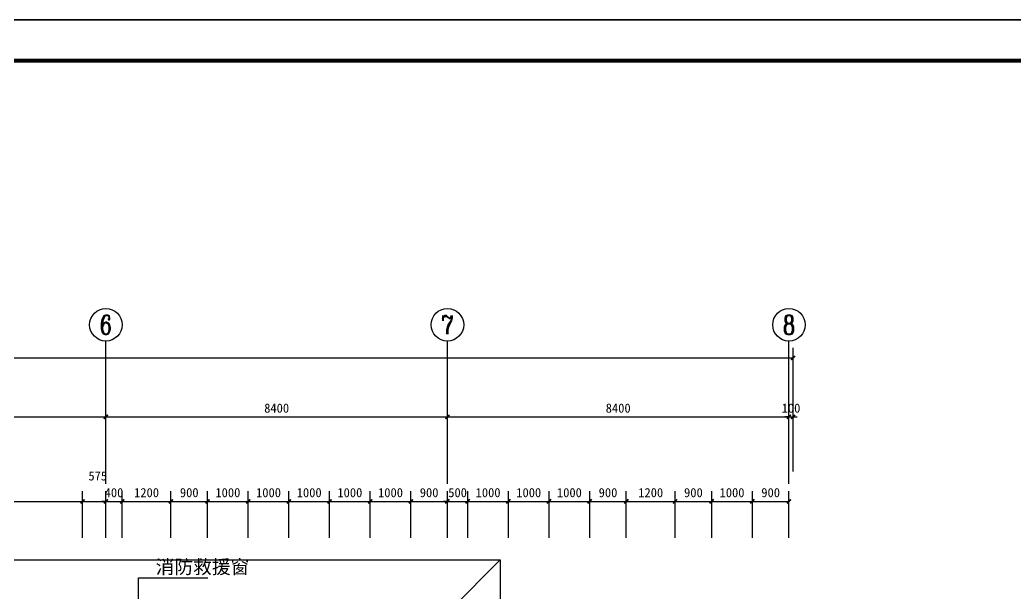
# Model space of a CAD drawing. Extents: x 9734459 to 9908434, y 5249905 to 5598782.
# Drawn here: x 9801883 to 9826359, y 5319909 to 5334005 of the extents above; entities that cross this region are included whole.
import ezdxf
from ezdxf.enums import TextEntityAlignment as Align

# ---------------------------------------------------------------- set-up
doc = ezdxf.new("R2010")
doc.units = 0
doc.header["$LTSCALE"] = 1000
doc.header["$MEASUREMENT"] = 0
doc.linetypes.add('接地线', pattern=[1.35002, 0.5, -1e-05, 1e-05, 0.5, -0.125, 0.1, -0.125])
for name, color, linetype in [('1-建筑底图', 8, 'Continuous'), ('AXIS_TEXT', 7, 'Continuous'), ('BTTK', 7, 'Continuous'), ('PUB_TITLE', 7, 'Continuous'), ('电-线路-接地网', 6, '接地线')]:
    doc.layers.add(name, color=color, linetype=linetype)
doc.layers.add('yichutu', color=7, linetype='Continuous', true_color=0xffffff, plot=False)
doc.styles.add('_TCH_AXIS', font='COMPLEX', dxfattribs={"bigfont": 'GBCBIG'})
doc.styles.add('_TCH_DIM', font='')
doc.styles.add('COMPLEX', font='COMPLEX')
doc.styles.add('HZ(TK)', font='tssdeng.shx', dxfattribs={"width": 0.9, "bigfont": 'tssdchn.shx'})
doc.styles.add('黑体_T3', font='')
doc.styles.get('_TCH_DIM').set_extended_font_data('Microsoft YaHei')
doc.styles.get('黑体_T3').set_extended_font_data('SimHei')
doc.dimstyles.new('_TCH_ARCH&&100', dxfattribs={"dimtxt": 225.316456, "dimasz": 100, "dimexe": 250, "dimexo": 300, "dimgap": 100, "dimtad": 1, "dimdec": 0, "dimzin": 0, "dimdsep": 46, "dimtxsty": '黑体_T3', "dimblk": 'ARCHTICK', "dimcen": 0.09, "dimclrt": 7, "dimazin": 2, "dimtfac": 1, "dimtdec": 0, "dimtix": 1, "dimtmove": 2, "dimatfit": 3, "dimfxl": 100, "dimtolj": 1, "dimtzin": 0, "dimarcsym": 0})

# ---------------------------------------------------------------- blocks, each defined once
blk = doc.blocks.new('vhtemplate_2020年新竖式图框_A0')
at = {"layer": 'PUB_TITLE', "color": 7}
blk.add_lwpolyline([(0, 0), (1189, 0), (1189, 841), (0, 841)], close=True, dxfattribs=at)
at = {"layer": 'PUB_TITLE', "const_width": 1}
blk.add_lwpolyline([(25, 10), (1179, 10), (1179, 831), (25, 831)], close=True, dxfattribs=at)
at = {"layer": 'BTTK', "color": 4, "style": 'HZ(TK)', "width": 0.9}
for tag, p in [('合作单位', (1144, 743.5)), ('建设单位', (1144, 209.5)), ('工程名称', (1144, 176.5)), ('子项名称', (1154, 160)), ('图纸名称', (1144, 141))]:
    blk.add_attdef(tag, text='', height=3.5, dxfattribs=at).set_placement(p, align=Align.MIDDLE_CENTER)
for tag, p in [('注册证书号', (1156.5, 309.01)), ('注册印章号', (1156.5, 301.01)), ('设计号', (1154, 193)), ('图别', (1137.75, 34)), ('图号', (1170.25, 34)), ('版本号', (1137.75, 26)), ('日期', (1170.25, 26))]:
    blk.add_attdef(tag, text='', height=3.5, dxfattribs=at).set_placement(p, align=Align.MIDDLE)
blk = doc.blocks.new('yct-1189-841-118900-84100-100-0.0')
at = {"layer": 'yichutu', "color": 7, "true_color": 0xffffff}
blk.add_lwpolyline([(0, 0), (0, 84100), (118900, 84100), (118900, 0)], close=True, dxfattribs=at)
blk = doc.blocks.new('_ArchTick')
at = {"color": 0, "linetype": 'ByBlock', "const_width": 0.4}
blk.add_lwpolyline([(-0.5, -0.5), (0.5, 0.5)], dxfattribs=at)
blk = doc.blocks.new('*D58')
at = {"layer": '1-建筑底图', "color": 0, "lineweight": -2, "transparency": 16777216}
for p, q in [((9617171, 5325772), (9617171, 5326922)), ((9624371, 5325772), (9624371, 5326922)), ((9617171, 5326672), (9624371, 5326672))]:
    blk.add_line(p, q, dxfattribs=at)
at = {"layer": 'Defpoints', "color": 0}
for p in [(9624371, 5326672), (9617171, 5325472), (9624371, 5325472)]:
    blk.add_point(p, dxfattribs=at)
at = {"layer": '1-建筑底图', "color": 0, "lineweight": -2, "transparency": 16777216, "xscale": 100, "yscale": 100, "zscale": 100}
for p, rotation in [((9617171, 5326672), 179.999552333349), ((9624371, 5326672), 359.9995523333491)]:
    blk.add_blockref('_ArchTick', p, dxfattribs=dict(at, rotation=rotation))
at = {"layer": '1-建筑底图', "color": 7, "transparency": 16777216, "insert": (9620771, 5326886), "char_height": 225.3, "attachment_point": 5, "rotation": 359.9996, "style": '黑体_T3'}
blk.add_mtext('\\A1;7200', dxfattribs=at)
blk = doc.blocks.new('*D59')
at = {"layer": '1-建筑底图', "color": 0, "lineweight": -2, "transparency": 16777216}
for p, q in [((9624371, 5325772), (9624371, 5326922)), ((9624946, 5325772), (9624946, 5326922)), ((9624371, 5326672), (9624946, 5326672))]:
    blk.add_line(p, q, dxfattribs=at)
at = {"layer": 'Defpoints', "color": 0}
for p in [(9624946, 5326672), (9624371, 5325472), (9624946, 5325472)]:
    blk.add_point(p, dxfattribs=at)
at = {"layer": '1-建筑底图', "color": 0, "lineweight": -2, "transparency": 16777216, "xscale": 100, "yscale": 100, "zscale": 100}
for p, rotation in [((9624371, 5326672), 179.999552333336), ((9624946, 5326672), 359.999552333336)]:
    blk.add_blockref('_ArchTick', p, dxfattribs=dict(at, rotation=rotation))
at = {"layer": '1-建筑底图', "color": 7, "transparency": 16777216, "insert": (9624746, 5327297), "char_height": 225.3, "attachment_point": 5, "rotation": 359.9996, "style": '黑体_T3'}
blk.add_mtext('\\A1;575', dxfattribs=at)
blk = doc.blocks.new('*D60')
at = {"layer": '1-建筑底图', "color": 0, "lineweight": -2, "transparency": 16777216}
for p, q in [((9624946, 5325772), (9624946, 5326922)), ((9625346, 5325772), (9625346, 5326922)), ((9624946, 5326672), (9624846, 5326672)), ((9624946, 5326672), (9625346, 5326672)), ((9625346, 5326672), (9625446, 5326672))]:
    blk.add_line(p, q, dxfattribs=at)
at = {"layer": 'Defpoints', "color": 0}
for p in [(9625346, 5326672), (9624946, 5325472), (9625346, 5325472)]:
    blk.add_point(p, dxfattribs=at)
at = {"layer": '1-建筑底图', "color": 0, "lineweight": -2, "transparency": 16777216, "xscale": 100, "yscale": 100, "zscale": 100}
for p, rotation in [((9624946, 5326672), 359.9995523333657), ((9625346, 5326672), 179.9995523333656)]:
    blk.add_blockref('_ArchTick', p, dxfattribs=dict(at, rotation=rotation))
at = {"layer": '1-建筑底图', "color": 7, "transparency": 16777216, "insert": (9625146, 5326886), "char_height": 225.3, "attachment_point": 5, "rotation": 359.9996, "style": '黑体_T3'}
blk.add_mtext('\\A1;400', dxfattribs=at)
blk = doc.blocks.new('*D61')
at = {"layer": '1-建筑底图', "color": 0, "lineweight": -2, "transparency": 16777216}
for p, q in [((9625346, 5325772), (9625346, 5326922)), ((9626546, 5325772), (9626546, 5326922)), ((9625346, 5326672), (9626546, 5326672))]:
    blk.add_line(p, q, dxfattribs=at)
at = {"layer": 'Defpoints', "color": 0}
for p in [(9626546, 5326672), (9625346, 5325472), (9626546, 5325472)]:
    blk.add_point(p, dxfattribs=at)
at = {"layer": '1-建筑底图', "color": 0, "lineweight": -2, "transparency": 16777216, "xscale": 100, "yscale": 100, "zscale": 100}
for p, rotation in [((9625346, 5326672), 179.9995523333046), ((9626546, 5326672), 359.9995523333046)]:
    blk.add_blockref('_ArchTick', p, dxfattribs=dict(at, rotation=rotation))
at = {"layer": '1-建筑底图', "color": 7, "transparency": 16777216, "insert": (9625946, 5326886), "char_height": 225.3, "attachment_point": 5, "rotation": 359.9996, "style": '黑体_T3'}
blk.add_mtext('\\A1;1200', dxfattribs=at)
blk = doc.blocks.new('*D62')
at = {"layer": '1-建筑底图', "color": 0, "lineweight": -2, "transparency": 16777216}
for p, q in [((9626546, 5325772), (9626546, 5326922)), ((9627446, 5325772), (9627446, 5326922)), ((9626546, 5326672), (9627446, 5326672))]:
    blk.add_line(p, q, dxfattribs=at)
at = {"layer": 'Defpoints', "color": 0}
for p in [(9627446, 5326672), (9626546, 5325472), (9627446, 5325472)]:
    blk.add_point(p, dxfattribs=at)
at = {"layer": '1-建筑底图', "color": 0, "lineweight": -2, "transparency": 16777216, "xscale": 100, "yscale": 100, "zscale": 100}
for p, rotation in [((9626546, 5326672), 179.9995523333469), ((9627446, 5326672), 359.9995523333469)]:
    blk.add_blockref('_ArchTick', p, dxfattribs=dict(at, rotation=rotation))
at = {"layer": '1-建筑底图', "color": 7, "transparency": 16777216, "insert": (9626996, 5326886), "char_height": 225.3, "attachment_point": 5, "rotation": 359.9996, "style": '黑体_T3'}
blk.add_mtext('\\A1;900', dxfattribs=at)
blk = doc.blocks.new('*D63')
at = {"layer": '1-建筑底图', "color": 0, "lineweight": -2, "transparency": 16777216}
for p, q in [((9627446, 5325772), (9627446, 5326922)), ((9628446, 5325772), (9628446, 5326922)), ((9627446, 5326672), (9628446, 5326672))]:
    blk.add_line(p, q, dxfattribs=at)
at = {"layer": 'Defpoints', "color": 0}
for p in [(9628446, 5326672), (9627446, 5325472), (9628446, 5325472)]:
    blk.add_point(p, dxfattribs=at)
at = {"layer": '1-建筑底图', "color": 0, "lineweight": -2, "transparency": 16777216, "xscale": 100, "yscale": 100, "zscale": 100}
for p, rotation in [((9627446, 5326672), 179.9995523333401), ((9628446, 5326672), 359.9995523333402)]:
    blk.add_blockref('_ArchTick', p, dxfattribs=dict(at, rotation=rotation))
at = {"layer": '1-建筑底图', "color": 7, "transparency": 16777216, "insert": (9627946, 5326886), "char_height": 225.3, "attachment_point": 5, "rotation": 359.9996, "style": '黑体_T3'}
blk.add_mtext('\\A1;1000', dxfattribs=at)
blk = doc.blocks.new('*D64')
at = {"layer": '1-建筑底图', "color": 0, "lineweight": -2, "transparency": 16777216}
for p, q in [((9628446, 5325772), (9628446, 5326922)), ((9629446, 5325772), (9629446, 5326922)), ((9628446, 5326672), (9629446, 5326672))]:
    blk.add_line(p, q, dxfattribs=at)
at = {"layer": 'Defpoints', "color": 0}
for p in [(9629446, 5326672), (9628446, 5325472), (9629446, 5325472)]:
    blk.add_point(p, dxfattribs=at)
at = {"layer": '1-建筑底图', "color": 0, "lineweight": -2, "transparency": 16777216, "xscale": 100, "yscale": 100, "zscale": 100}
for p, rotation in [((9628446, 5326672), 179.9995523333936), ((9629446, 5326672), 359.9995523333935)]:
    blk.add_blockref('_ArchTick', p, dxfattribs=dict(at, rotation=rotation))
at = {"layer": '1-建筑底图', "color": 7, "transparency": 16777216, "insert": (9628946, 5326886), "char_height": 225.3, "attachment_point": 5, "rotation": 359.9996, "style": '黑体_T3'}
blk.add_mtext('\\A1;1000', dxfattribs=at)
blk = doc.blocks.new('*D65')
at = {"layer": '1-建筑底图', "color": 0, "lineweight": -2, "transparency": 16777216}
for p, q in [((9629446, 5325772), (9629446, 5326922)), ((9630446, 5325772), (9630446, 5326922)), ((9629446, 5326672), (9630446, 5326672))]:
    blk.add_line(p, q, dxfattribs=at)
at = {"layer": 'Defpoints', "color": 0}
for p in [(9630446, 5326672), (9629446, 5325472), (9630446, 5325472)]:
    blk.add_point(p, dxfattribs=at)
at = {"layer": '1-建筑底图', "color": 0, "lineweight": -2, "transparency": 16777216, "xscale": 100, "yscale": 100, "zscale": 100}
for p, rotation in [((9629446, 5326672), 179.9995523333401), ((9630446, 5326672), 359.9995523333402)]:
    blk.add_blockref('_ArchTick', p, dxfattribs=dict(at, rotation=rotation))
at = {"layer": '1-建筑底图', "color": 7, "transparency": 16777216, "insert": (9629946, 5326886), "char_height": 225.3, "attachment_point": 5, "rotation": 359.9996, "style": '黑体_T3'}
blk.add_mtext('\\A1;1000', dxfattribs=at)
blk = doc.blocks.new('*D66')
at = {"layer": '1-建筑底图', "color": 0, "lineweight": -2, "transparency": 16777216}
for p, q in [((9630446, 5325772), (9630446, 5326922)), ((9631446, 5325772), (9631446, 5326922)), ((9630446, 5326672), (9631446, 5326672))]:
    blk.add_line(p, q, dxfattribs=at)
at = {"layer": 'Defpoints', "color": 0}
for p in [(9631446, 5326672), (9630446, 5325472), (9631446, 5325472)]:
    blk.add_point(p, dxfattribs=at)
at = {"layer": '1-建筑底图', "color": 0, "lineweight": -2, "transparency": 16777216, "xscale": 100, "yscale": 100, "zscale": 100}
for p, rotation in [((9630446, 5326672), 179.9995523333401), ((9631446, 5326672), 359.9995523333402)]:
    blk.add_blockref('_ArchTick', p, dxfattribs=dict(at, rotation=rotation))
at = {"layer": '1-建筑底图', "color": 7, "transparency": 16777216, "insert": (9630946, 5326886), "char_height": 225.3, "attachment_point": 5, "rotation": 359.9996, "style": '黑体_T3'}
blk.add_mtext('\\A1;1000', dxfattribs=at)
blk = doc.blocks.new('*D67')
at = {"layer": '1-建筑底图', "color": 0, "lineweight": -2, "transparency": 16777216}
for p, q in [((9631446, 5325772), (9631446, 5326922)), ((9632446, 5325772), (9632446, 5326922)), ((9631446, 5326672), (9632446, 5326672))]:
    blk.add_line(p, q, dxfattribs=at)
at = {"layer": 'Defpoints', "color": 0}
for p in [(9632446, 5326672), (9631446, 5325472), (9632446, 5325472)]:
    blk.add_point(p, dxfattribs=at)
at = {"layer": '1-建筑底图', "color": 0, "lineweight": -2, "transparency": 16777216, "xscale": 100, "yscale": 100, "zscale": 100}
for p, rotation in [((9631446, 5326672), 179.9995523333401), ((9632446, 5326672), 359.9995523333402)]:
    blk.add_blockref('_ArchTick', p, dxfattribs=dict(at, rotation=rotation))
at = {"layer": '1-建筑底图', "color": 7, "transparency": 16777216, "insert": (9631946, 5326886), "char_height": 225.3, "attachment_point": 5, "rotation": 359.9996, "style": '黑体_T3'}
blk.add_mtext('\\A1;1000', dxfattribs=at)
blk = doc.blocks.new('*D68')
at = {"layer": '1-建筑底图', "color": 0, "lineweight": -2, "transparency": 16777216}
for p, q in [((9632446, 5325772), (9632446, 5326922)), ((9633346, 5325772), (9633346, 5326922)), ((9632446, 5326672), (9633346, 5326672))]:
    blk.add_line(p, q, dxfattribs=at)
at = {"layer": 'Defpoints', "color": 0}
for p in [(9633346, 5326672), (9632446, 5325472), (9633346, 5325472)]:
    blk.add_point(p, dxfattribs=at)
at = {"layer": '1-建筑底图', "color": 0, "lineweight": -2, "transparency": 16777216, "xscale": 100, "yscale": 100, "zscale": 100}
for p, rotation in [((9632446, 5326672), 179.9995523333531), ((9633346, 5326672), 359.9995523333531)]:
    blk.add_blockref('_ArchTick', p, dxfattribs=dict(at, rotation=rotation))
at = {"layer": '1-建筑底图', "color": 7, "transparency": 16777216, "insert": (9632896, 5326886), "char_height": 225.3, "attachment_point": 5, "rotation": 359.9996, "style": '黑体_T3'}
blk.add_mtext('\\A1;900', dxfattribs=at)
blk = doc.blocks.new('*D69')
at = {"layer": '1-建筑底图', "color": 0, "lineweight": -2, "transparency": 16777216}
for p, q in [((9633346, 5325772), (9633346, 5326922)), ((9633846, 5325772), (9633846, 5326922)), ((9633346, 5326672), (9633246, 5326672)), ((9633346, 5326672), (9633846, 5326672)), ((9633846, 5326672), (9633946, 5326672))]:
    blk.add_line(p, q, dxfattribs=at)
at = {"layer": 'Defpoints', "color": 0}
for p in [(9633846, 5326672), (9633346, 5325472), (9633846, 5325472)]:
    blk.add_point(p, dxfattribs=at)
at = {"layer": '1-建筑底图', "color": 0, "lineweight": -2, "transparency": 16777216, "xscale": 100, "yscale": 100, "zscale": 100}
for p, rotation in [((9633346, 5326672), 359.9995523333239), ((9633846, 5326672), 179.9995523333239)]:
    blk.add_blockref('_ArchTick', p, dxfattribs=dict(at, rotation=rotation))
at = {"layer": '1-建筑底图', "color": 7, "transparency": 16777216, "insert": (9633596, 5326886), "char_height": 225.3, "attachment_point": 5, "rotation": 359.9996, "style": '黑体_T3'}
blk.add_mtext('\\A1;500', dxfattribs=at)
blk = doc.blocks.new('*D70')
at = {"layer": '1-建筑底图', "color": 0, "lineweight": -2, "transparency": 16777216}
for p, q in [((9633846, 5325772), (9633846, 5326922)), ((9634846, 5325772), (9634846, 5326922)), ((9633846, 5326672), (9634846, 5326672))]:
    blk.add_line(p, q, dxfattribs=at)
at = {"layer": 'Defpoints', "color": 0}
for p in [(9634846, 5326672), (9633846, 5325472), (9634846, 5325472)]:
    blk.add_point(p, dxfattribs=at)
at = {"layer": '1-建筑底图', "color": 0, "lineweight": -2, "transparency": 16777216, "xscale": 100, "yscale": 100, "zscale": 100}
for p, rotation in [((9633846, 5326672), 179.9995523333401), ((9634846, 5326672), 359.9995523333402)]:
    blk.add_blockref('_ArchTick', p, dxfattribs=dict(at, rotation=rotation))
at = {"layer": '1-建筑底图', "color": 7, "transparency": 16777216, "insert": (9634346, 5326886), "char_height": 225.3, "attachment_point": 5, "rotation": 359.9996, "style": '黑体_T3'}
blk.add_mtext('\\A1;1000', dxfattribs=at)
blk = doc.blocks.new('*D71')
at = {"layer": '1-建筑底图', "color": 0, "lineweight": -2, "transparency": 16777216}
for p, q in [((9634846, 5325772), (9634846, 5326922)), ((9635846, 5325772), (9635846, 5326922)), ((9634846, 5326672), (9635846, 5326672))]:
    blk.add_line(p, q, dxfattribs=at)
at = {"layer": 'Defpoints', "color": 0}
for p in [(9635846, 5326672), (9634846, 5325472), (9635846, 5325472)]:
    blk.add_point(p, dxfattribs=at)
at = {"layer": '1-建筑底图', "color": 0, "lineweight": -2, "transparency": 16777216, "xscale": 100, "yscale": 100, "zscale": 100}
for p, rotation in [((9634846, 5326672), 179.9995523333401), ((9635846, 5326672), 359.9995523333402)]:
    blk.add_blockref('_ArchTick', p, dxfattribs=dict(at, rotation=rotation))
at = {"layer": '1-建筑底图', "color": 7, "transparency": 16777216, "insert": (9635346, 5326886), "char_height": 225.3, "attachment_point": 5, "rotation": 359.9996, "style": '黑体_T3'}
blk.add_mtext('\\A1;1000', dxfattribs=at)
blk = doc.blocks.new('*D72')
at = {"layer": '1-建筑底图', "color": 0, "lineweight": -2, "transparency": 16777216}
for p, q in [((9635846, 5325772), (9635846, 5326922)), ((9636846, 5325772), (9636846, 5326922)), ((9635846, 5326672), (9636846, 5326672))]:
    blk.add_line(p, q, dxfattribs=at)
at = {"layer": 'Defpoints', "color": 0}
for p in [(9636846, 5326672), (9635846, 5325472), (9636846, 5325472)]:
    blk.add_point(p, dxfattribs=at)
at = {"layer": '1-建筑底图', "color": 0, "lineweight": -2, "transparency": 16777216, "xscale": 100, "yscale": 100, "zscale": 100}
for p, rotation in [((9635846, 5326672), 179.9995523333401), ((9636846, 5326672), 359.9995523333402)]:
    blk.add_blockref('_ArchTick', p, dxfattribs=dict(at, rotation=rotation))
at = {"layer": '1-建筑底图', "color": 7, "transparency": 16777216, "insert": (9636346, 5326886), "char_height": 225.3, "attachment_point": 5, "rotation": 359.9996, "style": '黑体_T3'}
blk.add_mtext('\\A1;1000', dxfattribs=at)
blk = doc.blocks.new('*D73')
at = {"layer": '1-建筑底图', "color": 0, "lineweight": -2, "transparency": 16777216}
for p, q in [((9636846, 5325772), (9636846, 5326922)), ((9637746, 5325772), (9637746, 5326922)), ((9636846, 5326672), (9637746, 5326672))]:
    blk.add_line(p, q, dxfattribs=at)
at = {"layer": 'Defpoints', "color": 0}
for p in [(9637746, 5326672), (9636846, 5325472), (9637746, 5325472)]:
    blk.add_point(p, dxfattribs=at)
at = {"layer": '1-建筑底图', "color": 0, "lineweight": -2, "transparency": 16777216, "xscale": 100, "yscale": 100, "zscale": 100}
for p, rotation in [((9636846, 5326672), 179.9995523333215), ((9637746, 5326672), 359.9995523333215)]:
    blk.add_blockref('_ArchTick', p, dxfattribs=dict(at, rotation=rotation))
at = {"layer": '1-建筑底图', "color": 7, "transparency": 16777216, "insert": (9637296, 5326886), "char_height": 225.3, "attachment_point": 5, "rotation": 359.9996, "style": '黑体_T3'}
blk.add_mtext('\\A1;900', dxfattribs=at)
blk = doc.blocks.new('*D74')
at = {"layer": '1-建筑底图', "color": 0, "lineweight": -2, "transparency": 16777216}
for p, q in [((9637746, 5325772), (9637746, 5326922)), ((9638946, 5325772), (9638946, 5326922)), ((9637746, 5326672), (9638946, 5326672))]:
    blk.add_line(p, q, dxfattribs=at)
at = {"layer": 'Defpoints', "color": 0}
for p in [(9638946, 5326672), (9637746, 5325472), (9638946, 5325472)]:
    blk.add_point(p, dxfattribs=at)
at = {"layer": '1-建筑底图', "color": 0, "lineweight": -2, "transparency": 16777216, "xscale": 100, "yscale": 100, "zscale": 100}
for p, rotation in [((9637746, 5326672), 179.999552333349), ((9638946, 5326672), 359.9995523333491)]:
    blk.add_blockref('_ArchTick', p, dxfattribs=dict(at, rotation=rotation))
at = {"layer": '1-建筑底图', "color": 7, "transparency": 16777216, "insert": (9638346, 5326886), "char_height": 225.3, "attachment_point": 5, "rotation": 359.9996, "style": '黑体_T3'}
blk.add_mtext('\\A1;1200', dxfattribs=at)
blk = doc.blocks.new('*D75')
at = {"layer": '1-建筑底图', "color": 0, "lineweight": -2, "transparency": 16777216}
for p, q in [((9638946, 5325772), (9638946, 5326922)), ((9639846, 5325772), (9639846, 5326922)), ((9638946, 5326672), (9639846, 5326672))]:
    blk.add_line(p, q, dxfattribs=at)
at = {"layer": 'Defpoints', "color": 0}
for p in [(9639846, 5326672), (9638946, 5325472), (9639846, 5325472)]:
    blk.add_point(p, dxfattribs=at)
at = {"layer": '1-建筑底图', "color": 0, "lineweight": -2, "transparency": 16777216, "xscale": 100, "yscale": 100, "zscale": 100}
for p, rotation in [((9638946, 5326672), 179.9995523333469), ((9639846, 5326672), 359.9995523333469)]:
    blk.add_blockref('_ArchTick', p, dxfattribs=dict(at, rotation=rotation))
at = {"layer": '1-建筑底图', "color": 7, "transparency": 16777216, "insert": (9639396, 5326886), "char_height": 225.3, "attachment_point": 5, "rotation": 359.9996, "style": '黑体_T3'}
blk.add_mtext('\\A1;900', dxfattribs=at)
blk = doc.blocks.new('*D76')
at = {"layer": '1-建筑底图', "color": 0, "lineweight": -2, "transparency": 16777216}
for p, q in [((9639846, 5325772), (9639846, 5326922)), ((9640846, 5325772), (9640846, 5326922)), ((9639846, 5326672), (9640846, 5326672))]:
    blk.add_line(p, q, dxfattribs=at)
at = {"layer": 'Defpoints', "color": 0}
for p in [(9640846, 5326672), (9639846, 5325472), (9640846, 5325472)]:
    blk.add_point(p, dxfattribs=at)
at = {"layer": '1-建筑底图', "color": 0, "lineweight": -2, "transparency": 16777216, "xscale": 100, "yscale": 100, "zscale": 100}
for p, rotation in [((9639846, 5326672), 179.9995523333401), ((9640846, 5326672), 359.9995523333402)]:
    blk.add_blockref('_ArchTick', p, dxfattribs=dict(at, rotation=rotation))
at = {"layer": '1-建筑底图', "color": 7, "transparency": 16777216, "insert": (9640346, 5326886), "char_height": 225.3, "attachment_point": 5, "rotation": 359.9996, "style": '黑体_T3'}
blk.add_mtext('\\A1;1000', dxfattribs=at)
blk = doc.blocks.new('*D77')
at = {"layer": '1-建筑底图', "color": 0, "lineweight": -2, "transparency": 16777216}
for p, q in [((9640846, 5325772), (9640846, 5326922)), ((9641746, 5325772), (9641746, 5326922)), ((9640846, 5326672), (9641746, 5326672))]:
    blk.add_line(p, q, dxfattribs=at)
at = {"layer": 'Defpoints', "color": 0}
for p in [(9641746, 5326672), (9640846, 5325472), (9641746, 5325472)]:
    blk.add_point(p, dxfattribs=at)
at = {"layer": '1-建筑底图', "color": 0, "lineweight": -2, "transparency": 16777216, "xscale": 100, "yscale": 100, "zscale": 100}
for p, rotation in [((9640846, 5326672), 179.999552333366), ((9641746, 5326672), 359.9995523333661)]:
    blk.add_blockref('_ArchTick', p, dxfattribs=dict(at, rotation=rotation))
at = {"layer": '1-建筑底图', "color": 7, "transparency": 16777216, "insert": (9641296, 5326886), "char_height": 225.3, "attachment_point": 5, "rotation": 359.9996, "style": '黑体_T3'}
blk.add_mtext('\\A1;900', dxfattribs=at)
blk = doc.blocks.new('*D141')
at = {"layer": '1-建筑底图', "color": 0, "lineweight": -2, "transparency": 16777216}
for p, q in [((9587046, 5328306), (9587046, 5330451)), ((9641846, 5328306), (9641846, 5330451)), ((9587046, 5330201), (9641846, 5330201))]:
    blk.add_line(p, q, dxfattribs=at)
at = {"layer": 'Defpoints', "color": 0}
for p in [(9641846, 5330201), (9587046, 5328006), (9641846, 5328006)]:
    blk.add_point(p, dxfattribs=at)
at = {"layer": '1-建筑底图', "color": 0, "lineweight": -2, "transparency": 16777216, "xscale": 100, "yscale": 100, "zscale": 100, "rotation": 180}
blk.add_blockref('_ArchTick', (9587046, 5330201), dxfattribs=at)
at = {"layer": '1-建筑底图', "color": 0, "lineweight": -2, "transparency": 16777216, "xscale": 100, "yscale": 100, "zscale": 100}
blk.add_blockref('_ArchTick', (9641846, 5330201), dxfattribs=at)
at = {"layer": '1-建筑底图', "color": 7, "transparency": 16777216, "insert": (9614446, 5330414), "char_height": 225.3, "attachment_point": 5, "style": '黑体_T3'}
blk.add_mtext('\\A1;54800', dxfattribs=at)
blk = doc.blocks.new('*D159')
at = {"layer": '1-建筑底图', "color": 0, "lineweight": -2, "transparency": 16777216}
for p, q in [((9616546, 5327406), (9616546, 5329001)), ((9624946, 5327406), (9624946, 5329001)), ((9616546, 5328751), (9624946, 5328751))]:
    blk.add_line(p, q, dxfattribs=at)
at = {"layer": 'Defpoints', "color": 0}
for p in [(9624946, 5328751), (9616546, 5327106), (9624946, 5327106)]:
    blk.add_point(p, dxfattribs=at)
at = {"layer": '1-建筑底图', "color": 0, "lineweight": -2, "transparency": 16777216, "xscale": 100, "yscale": 100, "zscale": 100, "rotation": 180}
blk.add_blockref('_ArchTick', (9616546, 5328751), dxfattribs=at)
at = {"layer": '1-建筑底图', "color": 0, "lineweight": -2, "transparency": 16777216, "xscale": 100, "yscale": 100, "zscale": 100}
blk.add_blockref('_ArchTick', (9624946, 5328751), dxfattribs=at)
at = {"layer": '1-建筑底图', "color": 7, "transparency": 16777216, "insert": (9620746, 5328964), "char_height": 225.3, "attachment_point": 5, "style": '黑体_T3'}
blk.add_mtext('\\A1;8400', dxfattribs=at)
blk = doc.blocks.new('*D160')
at = {"layer": '1-建筑底图', "color": 0, "lineweight": -2, "transparency": 16777216}
for p, q in [((9624946, 5327406), (9624946, 5329001)), ((9633346, 5327406), (9633346, 5329001)), ((9624946, 5328751), (9633346, 5328751))]:
    blk.add_line(p, q, dxfattribs=at)
at = {"layer": 'Defpoints', "color": 0}
for p in [(9633346, 5328751), (9624946, 5327106), (9633346, 5327106)]:
    blk.add_point(p, dxfattribs=at)
at = {"layer": '1-建筑底图', "color": 0, "lineweight": -2, "transparency": 16777216, "xscale": 100, "yscale": 100, "zscale": 100, "rotation": 180}
blk.add_blockref('_ArchTick', (9624946, 5328751), dxfattribs=at)
at = {"layer": '1-建筑底图', "color": 0, "lineweight": -2, "transparency": 16777216, "xscale": 100, "yscale": 100, "zscale": 100}
blk.add_blockref('_ArchTick', (9633346, 5328751), dxfattribs=at)
at = {"layer": '1-建筑底图', "color": 7, "transparency": 16777216, "insert": (9629146, 5328964), "char_height": 225.3, "attachment_point": 5, "style": '黑体_T3'}
blk.add_mtext('\\A1;8400', dxfattribs=at)
blk = doc.blocks.new('*D161')
at = {"layer": '1-建筑底图', "color": 0, "lineweight": -2, "transparency": 16777216}
for p, q in [((9633346, 5327406), (9633346, 5329001)), ((9641746, 5327406), (9641746, 5329001)), ((9633346, 5328751), (9641746, 5328751))]:
    blk.add_line(p, q, dxfattribs=at)
at = {"layer": 'Defpoints', "color": 0}
for p in [(9641746, 5328751), (9633346, 5327106), (9641746, 5327106)]:
    blk.add_point(p, dxfattribs=at)
at = {"layer": '1-建筑底图', "color": 0, "lineweight": -2, "transparency": 16777216, "xscale": 100, "yscale": 100, "zscale": 100, "rotation": 180}
blk.add_blockref('_ArchTick', (9633346, 5328751), dxfattribs=at)
at = {"layer": '1-建筑底图', "color": 0, "lineweight": -2, "transparency": 16777216, "xscale": 100, "yscale": 100, "zscale": 100}
blk.add_blockref('_ArchTick', (9641746, 5328751), dxfattribs=at)
at = {"layer": '1-建筑底图', "color": 7, "transparency": 16777216, "insert": (9637546, 5328964), "char_height": 225.3, "attachment_point": 5, "style": '黑体_T3'}
blk.add_mtext('\\A1;8400', dxfattribs=at)
blk = doc.blocks.new('*D162')
at = {"layer": '1-建筑底图', "color": 0, "lineweight": -2, "transparency": 16777216}
for p, q in [((9641746, 5327406), (9641746, 5329001)), ((9641846, 5327406), (9641846, 5329001)), ((9641746, 5328751), (9641646, 5328751)), ((9641746, 5328751), (9641846, 5328751)), ((9641846, 5328751), (9641946, 5328751))]:
    blk.add_line(p, q, dxfattribs=at)
at = {"layer": 'Defpoints', "color": 0}
for p in [(9641846, 5328751), (9641746, 5327106), (9641846, 5327106)]:
    blk.add_point(p, dxfattribs=at)
at = {"layer": '1-建筑底图', "color": 0, "lineweight": -2, "transparency": 16777216, "xscale": 100, "yscale": 100, "zscale": 100}
blk.add_blockref('_ArchTick', (9641746, 5328751), dxfattribs=at)
at = {"layer": '1-建筑底图', "color": 0, "lineweight": -2, "transparency": 16777216, "xscale": 100, "yscale": 100, "zscale": 100, "rotation": 180}
blk.add_blockref('_ArchTick', (9641846, 5328751), dxfattribs=at)
at = {"layer": '1-建筑底图', "color": 7, "transparency": 16777216, "insert": (9641796, 5328964), "char_height": 225.3, "attachment_point": 5, "style": '黑体_T3'}
blk.add_mtext('\\A1;100', dxfattribs=at)
blk = doc.blocks.new('_AXISO')
blk.add_circle((0, 0), 0.5)
at = {"layer": 'AXIS_TEXT', "style": 'COMPLEX', "width": 1.041667}
blk.add_attdef('A', text='', height=0.56, dxfattribs=at).set_placement((-0.25, -0.28), (0.25, -0.28), align=Align.FIT)
blk = doc.blocks.new('1-建筑底图')
at = {"layer": '1-建筑底图'}
for p, q in [((33100, 58473.2), (33100, 61981.5)), ((41500, 58473.2), (41500, 61981.5)), ((49900, 58473.2), (49900, 61981.5)), ((41600, 55400), (42800, 56600)), ((33906, 55475.1), (33906, 56155.9)), ((33906, 56155.9), (35610.8, 56155.9))]:
    blk.add_line(p, q, dxfattribs=at)
blk.add_lwpolyline([(-6000, 33250), (-6000, 40000), (-1800, 40000), (-1800, 53600), (6600, 53600), (6600, 56600), (42800, 56600), (42800, 53600), (51200, 53600), (51200, 52400)], dxfattribs=at)
ref = blk.add_blockref('_AXISO', (33100, 62381.5), dxfattribs=dict(at, xscale=800, yscale=800, zscale=800))
ref.add_attrib('A', '6', dxfattribs={"layer": 'AXIS_TEXT', "height": 465.9, "style": '_TCH_AXIS'}).set_placement((32944.7, 62148.6), (33255.3, 62148.6), align=Align.FIT)
ref = blk.add_blockref('_AXISO', (41500, 62381.5), dxfattribs=dict(at, xscale=800, yscale=800, zscale=800))
ref.add_attrib('A', '7', dxfattribs={"layer": 'AXIS_TEXT', "height": 465.9, "style": '_TCH_AXIS'}).set_placement((41344.7, 62148.6), (41655.3, 62148.6), align=Align.FIT)
ref = blk.add_blockref('_AXISO', (49900, 62381.5), dxfattribs=dict(at, xscale=800, yscale=800, zscale=800))
ref.add_attrib('A', '8', dxfattribs={"layer": 'AXIS_TEXT', "height": 465.9, "style": '_TCH_AXIS'}).set_placement((49744.7, 62148.6), (50055.3, 62148.6), align=Align.FIT)
at = {"layer": '1-建筑底图', "style": '_TCH_DIM'}
blk.add_text('消防救援窗', height=337.59, dxfattribs=at).set_placement((34325.5, 56260.9))
at = {"layer": '1-建筑底图'}
for p1, p2, distance, picture, middle in [((-4800, 59373.2), (50000, 59373.2), 2194.7, '*D141', (22600, 61781.8)), ((24700, 58473.2), (33100, 58473.2), 1644.7, '*D159', (28900, 60331.8)), ((33100, 58473.2), (41500, 58473.2), 1644.7, '*D160', (37300, 60331.8)), ((41500, 58473.2), (49900, 58473.2), 1644.7, '*D161', (45700, 60331.8)), ((49900, 58473.2), (50000, 58473.2), 1644.7, '*D162', (49950, 60331.8)), ((25325, 56839.1), (32525, 56839.1), 1200, '*D58', (28925.1, 58253)), ((33100, 56839.1), (33500, 56839.1), 1200, '*D60', (33300, 58253)), ((33500, 56839.1), (34700, 56839), 1200, '*D61', (34100, 58253)), ((34700, 56839), (35600, 56839), 1200, '*D62', (35150, 58253)), ((35600, 56839), (36600, 56839), 1200, '*D63', (36100, 58253)), ((36600, 56839), (37600, 56839), 1200, '*D64', (37100, 58253)), ((37600, 56839), (38600, 56839), 1200, '*D65', (38100, 58253)), ((38600, 56839), (39600, 56839), 1200, '*D66', (39100, 58252.9)), ((39600, 56839), (40600, 56839), 1200, '*D67', (40100, 58252.9)), ((40600, 56839), (41500, 56839), 1200, '*D68', (41050, 58252.9)), ((41500, 56839), (42000, 56839), 1200, '*D69', (41750, 58252.9)), ((42000, 56839), (43000, 56839), 1200, '*D70', (42500, 58252.9)), ((43000, 56839), (44000, 56839), 1200, '*D71', (43500, 58252.9)), ((44000, 56839), (45000, 56839), 1200, '*D72', (44500, 58252.9)), ((45000, 56839), (45900, 56839), 1200, '*D73', (45450, 58252.9)), ((45900, 56839), (47100, 56838.9), 1200, '*D74', (46500, 58252.9)), ((47100, 56838.9), (48000, 56838.9), 1200, '*D75', (47550, 58252.9)), ((48000, 56838.9), (49000, 56838.9), 1200, '*D76', (48500, 58252.9)), ((49000, 56838.9), (49900, 56838.9), 1200, '*D77', (49450, 58252.9))]:
    dim = blk.add_aligned_dim(p1=p1, p2=p2, distance=distance, dimstyle='_TCH_ARCH&&100', dxfattribs=at)
    dim.commit()
    dim.dimension.update_dxf_attribs({"geometry": picture, "text_midpoint": middle, "insert": (-9591845.6, -5268632.6)})
dim = blk.add_linear_dim(base=(33100, 58039.1), p1=(32525, 56839.1), p2=(33100, 56839.1), angle=359.99955, dimstyle='_TCH_ARCH&&100', dxfattribs=at)
dim.commit()
dim.dimension.update_dxf_attribs({"geometry": '*D59', "text_midpoint": (32900, 58664.1), "dimtype": 129, "insert": (-9591845.6, -5268632.6)})

msp = doc.modelspace()

# ---------------------------------------------------------------- block references
at = {"layer": '1-建筑底图'}
msp.add_blockref('1-建筑底图', (9770897, 5264125), dxfattribs=at)
at = {"layer": 'yichutu', "linetype": 'ByBlock'}
msp.add_blockref('yct-1189-841-118900-84100-100-0.0', (9734459, 5249905), dxfattribs=at)
at = {"layer": '电-线路-接地网', "linetype": 'ByBlock', "xscale": 100, "yscale": 100, "zscale": 100}
msp.add_blockref('vhtemplate_2020年新竖式图框_A0', (9734459, 5249905), dxfattribs=at)

doc.saveas('drawing.dxf')
